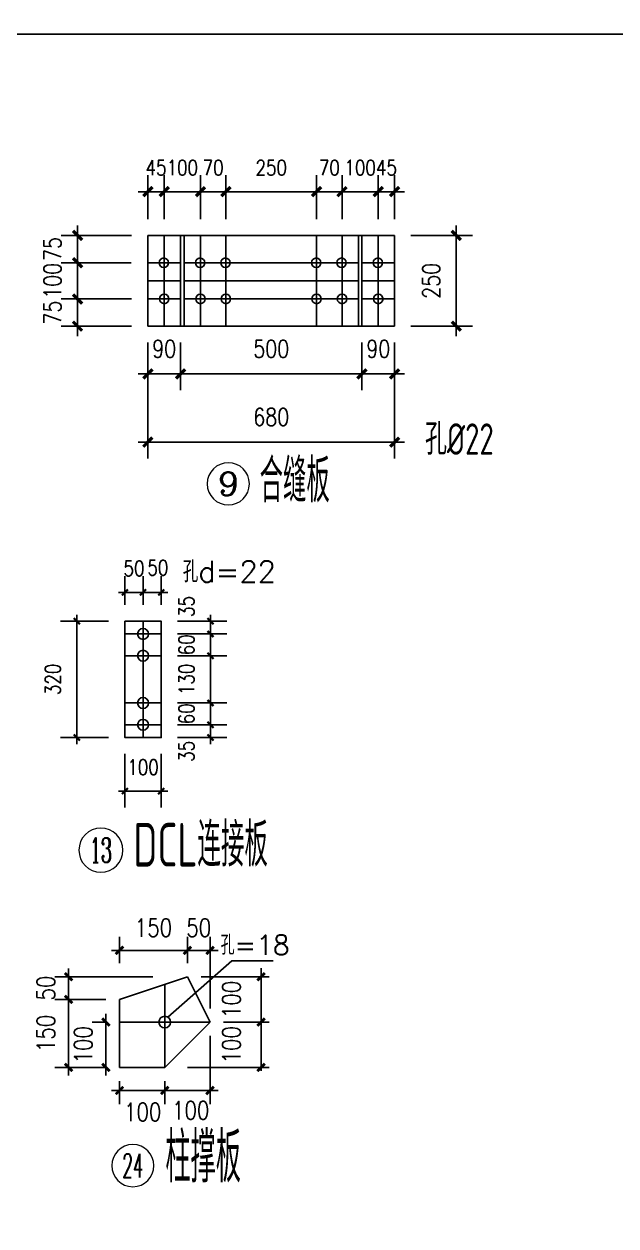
# Model space of a CAD drawing. Header units: millimetres. Extents: x 2451220 to 4527627, y -5186613 to -1639140.
# Drawn here: x 2491681 to 2494944, y -1769647 to -1763030 of the extents above; entities that cross this region are included whole.
import ezdxf
from ezdxf.enums import TextEntityAlignment as Align

# ---------------------------------------------------------------- set-up
doc = ezdxf.new("R2010")
doc.units = ezdxf.units.MM
doc.header["$LTSCALE"] = 1000
doc.header["$PDMODE"] = 34
doc.linetypes.add('CENTER', pattern=[50.8, 31.75, -6.35, 6.35, -6.35])
doc.layers.add('轴线层', color=1, linetype='CENTER', lineweight=15)
doc.layers.add('钢架', color=7, linetype='Continuous', lineweight=25)
doc.styles.add('COMPLEX', font='COMPLEX')
doc.styles.add('DIM_FONT', font='simplex.shx', dxfattribs={"width": 0.8, "bigfont": 'hztxt.shx'})
doc.styles.add('hz', font='gbenor.shx', dxfattribs={"width": 0.75, "height": 100, "bigfont": 'gbcbig.shx'})
doc.styles.get("Standard").update_dxf_attribs({"font": 'txt', "bigfont": 'gbcbig.shx'})
doc.styles.add('TSSD_Label', font='Tssdeng.shx', dxfattribs={"width": 0.7, "bigfont": 'hztxt.shx'})
doc.dimstyles.new('WGH(2)', dxfattribs={"dimscale": 1.2, "dimtxt": 100, "dimasz": 0.5, "dimexe": 75, "dimexo": 75, "dimgap": 75, "dimtad": 1, "dimdec": 0, "dimlfac": 0.5, "dimzin": 0, "dimdsep": 46, "dimtxsty": 'DIM_FONT', "dimblk1": '_DIMX', "dimblk2": '_DIMX', "dimsah": 1, "dimcen": 0.09, "dimclrd": 3, "dimclre": 3, "dimclrt": 7, "dimadec": 0, "dimazin": 0, "dimtfac": 1, "dimtdec": 0, "dimtix": 1, "dimtmove": 2, "dimatfit": 3, "dimldrblk": '_DIMX', "dimfxl": 1, "dimtolj": 1, "dimtzin": 0, "dimarcsym": 0})

# ---------------------------------------------------------------- blocks, each defined once
blk = doc.blocks.new('_DIMX')
blk.add_line((-150, 0), (150, 0))
at = {"const_width": 50}
blk.add_lwpolyline([(-70, -70), (70, 70)], dxfattribs=at)
blk = doc.blocks.new('*D2222')
at = {"color": 3, "lineweight": -2}
for p, q in [((2493633.8, -1764103.2), (2493633.8, -1763862.4)), ((2493723.8, -1764103.2), (2493723.8, -1763862.4)), ((2493633.4, -1763952.4), (2493633, -1763952.4)), ((2493723.8, -1763952.4), (2493633.8, -1763952.4)), ((2493724.1, -1763952.4), (2493724.5, -1763952.4))]:
    blk.add_line(p, q, dxfattribs=at)
at = {"layer": 'Defpoints', "color": 0}
for p in [(2493633.8, -1763952.4), (2493633.8, -1764193.2), (2493723.8, -1764193.2)]:
    blk.add_point(p, dxfattribs=at)
at = {"color": 3, "lineweight": -2, "xscale": 0.36, "yscale": 0.36, "zscale": 0.36}
blk.add_blockref('_DIMX', (2493633.8, -1763952.4), dxfattribs=at)
at = {"color": 3, "lineweight": -2, "xscale": 0.36, "yscale": 0.36, "zscale": 0.36, "rotation": 180}
blk.add_blockref('_DIMX', (2493723.8, -1763952.4), dxfattribs=at)
at = {"color": 7, "insert": (2493678.8, -1763820.4), "char_height": 84, "attachment_point": 5, "style": 'DIM_FONT'}
blk.add_mtext('\\A1;45', dxfattribs=at)
blk = doc.blocks.new('*D2223')
at = {"color": 3, "lineweight": -2}
for p, q in [((2493433.8, -1764103.2), (2493433.8, -1763862.4)), ((2493633.8, -1764013.2), (2493633.8, -1763862.4)), ((2493433.4, -1763952.4), (2493433, -1763952.4)), ((2493633.8, -1763952.4), (2493433.8, -1763952.4)), ((2493634.1, -1763952.4), (2493634.5, -1763952.4))]:
    blk.add_line(p, q, dxfattribs=at)
at = {"layer": 'Defpoints', "color": 0}
for p in [(2493433.8, -1763952.4), (2493633.8, -1764103.2), (2493433.8, -1764193.2)]:
    blk.add_point(p, dxfattribs=at)
at = {"color": 3, "lineweight": -2, "xscale": 0.36, "yscale": 0.36, "zscale": 0.36}
blk.add_blockref('_DIMX', (2493433.8, -1763952.4), dxfattribs=at)
at = {"color": 3, "lineweight": -2, "xscale": 0.36, "yscale": 0.36, "zscale": 0.36, "rotation": 180}
blk.add_blockref('_DIMX', (2493633.8, -1763952.4), dxfattribs=at)
at = {"color": 7, "insert": (2493533.8, -1763820.4), "char_height": 84, "attachment_point": 5, "style": 'DIM_FONT'}
blk.add_mtext('\\A1;100', dxfattribs=at)
blk = doc.blocks.new('*D487')
at = {"color": 3, "lineweight": -2}
for p, q in [((2492793.8, -1764103.2), (2492793.8, -1763862.4)), ((2493293.8, -1764103.2), (2493293.8, -1763862.4)), ((2493293.4, -1763952.4), (2492794.1, -1763952.4))]:
    blk.add_line(p, q, dxfattribs=at)
at = {"layer": 'Defpoints', "color": 0}
for p in [(2492793.8, -1763952.4), (2492793.8, -1764193.2), (2493293.8, -1764193.2)]:
    blk.add_point(p, dxfattribs=at)
at = {"color": 3, "lineweight": -2, "xscale": 0.36, "yscale": 0.36, "zscale": 0.36, "rotation": 180}
blk.add_blockref('_DIMX', (2492793.8, -1763952.4), dxfattribs=at)
at = {"color": 3, "lineweight": -2, "xscale": 0.36, "yscale": 0.36, "zscale": 0.36}
blk.add_blockref('_DIMX', (2493293.8, -1763952.4), dxfattribs=at)
at = {"color": 7, "insert": (2493043.8, -1763820.4), "char_height": 84, "attachment_point": 5, "style": 'DIM_FONT'}
blk.add_mtext('\\A1;250', dxfattribs=at)
blk = doc.blocks.new('*D2224')
at = {"color": 3, "lineweight": -2}
for p, q in [((2492363.8, -1764103.2), (2492363.8, -1763862.4)), ((2492453.8, -1764103.2), (2492453.8, -1763862.4)), ((2492363.4, -1763952.4), (2492363, -1763952.4)), ((2492453.8, -1763952.4), (2492363.8, -1763952.4)), ((2492454.1, -1763952.4), (2492454.5, -1763952.4))]:
    blk.add_line(p, q, dxfattribs=at)
at = {"layer": 'Defpoints', "color": 0}
for p in [(2492363.8, -1763952.4), (2492363.8, -1764193.2), (2492453.8, -1764193.2)]:
    blk.add_point(p, dxfattribs=at)
at = {"color": 3, "lineweight": -2, "xscale": 0.36, "yscale": 0.36, "zscale": 0.36}
blk.add_blockref('_DIMX', (2492363.8, -1763952.4), dxfattribs=at)
at = {"color": 3, "lineweight": -2, "xscale": 0.36, "yscale": 0.36, "zscale": 0.36, "rotation": 180}
blk.add_blockref('_DIMX', (2492453.8, -1763952.4), dxfattribs=at)
at = {"color": 7, "insert": (2492408.8, -1763820.4), "char_height": 84, "attachment_point": 5, "style": 'DIM_FONT'}
blk.add_mtext('\\A1;45', dxfattribs=at)
blk = doc.blocks.new('*D2225')
at = {"color": 3, "lineweight": -2}
for p, q in [((2493813.8, -1764193.2), (2494153.6, -1764193.2)), ((2494063.6, -1764193.6), (2494063.6, -1764692.8)), ((2493813.8, -1764693.2), (2494153.6, -1764693.2))]:
    blk.add_line(p, q, dxfattribs=at)
at = {"layer": 'Defpoints', "color": 0}
for p in [(2493723.8, -1764193.2), (2493723.8, -1764693.2), (2494063.6, -1764693.2)]:
    blk.add_point(p, dxfattribs=at)
at = {"color": 3, "lineweight": -2, "xscale": 0.36, "yscale": 0.36, "zscale": 0.36}
for p, rotation in [((2494063.6, -1764193.2), 90), ((2494063.6, -1764693.2), 270)]:
    blk.add_blockref('_DIMX', p, dxfattribs=dict(at, rotation=rotation))
at = {"color": 7, "insert": (2493925.6, -1764443.2), "char_height": 96, "attachment_point": 5, "rotation": 90, "style": 'DIM_FONT'}
blk.add_mtext('\\A1;250', dxfattribs=at)
blk = doc.blocks.new('*D488')
at = {"color": 3, "lineweight": -2}
for p, q in [((2493543.8, -1764783.2), (2493543.8, -1765045.6)), ((2493723.8, -1764783.2), (2493723.8, -1765045.6)), ((2493543.4, -1764955.6), (2493543, -1764955.6)), ((2493723.8, -1764955.6), (2493543.8, -1764955.6)), ((2493724.1, -1764955.6), (2493724.5, -1764955.6))]:
    blk.add_line(p, q, dxfattribs=at)
at = {"layer": 'Defpoints', "color": 0}
for p in [(2493543.8, -1764693.2), (2493723.8, -1764693.2), (2493543.8, -1764955.6)]:
    blk.add_point(p, dxfattribs=at)
at = {"color": 3, "lineweight": -2, "xscale": 0.36, "yscale": 0.36, "zscale": 0.36}
blk.add_blockref('_DIMX', (2493543.8, -1764955.6), dxfattribs=at)
at = {"color": 3, "lineweight": -2, "xscale": 0.36, "yscale": 0.36, "zscale": 0.36, "rotation": 180}
blk.add_blockref('_DIMX', (2493723.8, -1764955.6), dxfattribs=at)
at = {"color": 7, "insert": (2493633.8, -1764817.6), "char_height": 96, "attachment_point": 5, "style": 'DIM_FONT'}
blk.add_mtext('\\A1;90', dxfattribs=at)
blk = doc.blocks.new('*D2226')
at = {"color": 3, "lineweight": -2}
for p, q in [((2492543.8, -1764783.2), (2492543.8, -1765045.6)), ((2493543.8, -1764783.2), (2493543.8, -1765045.6)), ((2493543.4, -1764955.6), (2492544.1, -1764955.6))]:
    blk.add_line(p, q, dxfattribs=at)
at = {"layer": 'Defpoints', "color": 0}
for p in [(2492543.8, -1764693.2), (2493543.8, -1764693.2), (2492543.8, -1764955.6)]:
    blk.add_point(p, dxfattribs=at)
at = {"color": 3, "lineweight": -2, "xscale": 0.36, "yscale": 0.36, "zscale": 0.36, "rotation": 180}
blk.add_blockref('_DIMX', (2492543.8, -1764955.6), dxfattribs=at)
at = {"color": 3, "lineweight": -2, "xscale": 0.36, "yscale": 0.36, "zscale": 0.36}
blk.add_blockref('_DIMX', (2493543.8, -1764955.6), dxfattribs=at)
at = {"color": 7, "insert": (2493043.8, -1764817.6), "char_height": 96, "attachment_point": 5, "style": 'DIM_FONT'}
blk.add_mtext('\\A1;500', dxfattribs=at)
blk = doc.blocks.new('*D2227')
at = {"color": 3, "lineweight": -2}
for p, q in [((2492363.8, -1764783.2), (2492363.8, -1765045.6)), ((2492543.8, -1764783.2), (2492543.8, -1765045.6)), ((2492363.4, -1764955.6), (2492363, -1764955.6)), ((2492543.8, -1764955.6), (2492363.8, -1764955.6)), ((2492544.1, -1764955.6), (2492544.5, -1764955.6))]:
    blk.add_line(p, q, dxfattribs=at)
at = {"layer": 'Defpoints', "color": 0}
for p in [(2492363.8, -1764693.2), (2492543.8, -1764693.2), (2492363.8, -1764955.6)]:
    blk.add_point(p, dxfattribs=at)
at = {"color": 3, "lineweight": -2, "xscale": 0.36, "yscale": 0.36, "zscale": 0.36}
blk.add_blockref('_DIMX', (2492363.8, -1764955.6), dxfattribs=at)
at = {"color": 3, "lineweight": -2, "xscale": 0.36, "yscale": 0.36, "zscale": 0.36, "rotation": 180}
blk.add_blockref('_DIMX', (2492543.8, -1764955.6), dxfattribs=at)
at = {"color": 7, "insert": (2492453.8, -1764817.6), "char_height": 96, "attachment_point": 5, "style": 'DIM_FONT'}
blk.add_mtext('\\A1;90', dxfattribs=at)
blk = doc.blocks.new('*D2228')
at = {"color": 3, "lineweight": -2}
for p, q in [((2492363.8, -1764783.2), (2492363.8, -1765421.2)), ((2493723.8, -1764783.2), (2493723.8, -1765421.2)), ((2492364.1, -1765331.2), (2493723.4, -1765331.2))]:
    blk.add_line(p, q, dxfattribs=at)
at = {"layer": 'Defpoints', "color": 0}
for p in [(2492363.8, -1764693.2), (2493723.8, -1764693.2), (2493723.8, -1765331.2)]:
    blk.add_point(p, dxfattribs=at)
at = {"color": 3, "lineweight": -2, "xscale": 0.36, "yscale": 0.36, "zscale": 0.36, "rotation": 180}
blk.add_blockref('_DIMX', (2492363.8, -1765331.2), dxfattribs=at)
at = {"color": 3, "lineweight": -2, "xscale": 0.36, "yscale": 0.36, "zscale": 0.36}
blk.add_blockref('_DIMX', (2493723.8, -1765331.2), dxfattribs=at)
at = {"color": 7, "insert": (2493043.8, -1765193.2), "char_height": 96, "attachment_point": 5, "style": 'DIM_FONT'}
blk.add_mtext('\\A1;680', dxfattribs=at)
blk = doc.blocks.new('*D489')
at = {"color": 3, "lineweight": -2}
for p, q in [((2492273.8, -1764193.2), (2491886.3, -1764193.2)), ((2491976.3, -1764192.8), (2491976.3, -1764192.5)), ((2491976.3, -1764193.2), (2491976.3, -1764343.4)), ((2492271.6, -1764343.4), (2491886.3, -1764343.4)), ((2491976.3, -1764343.8), (2491976.3, -1764344.2))]:
    blk.add_line(p, q, dxfattribs=at)
at = {"layer": 'Defpoints', "color": 0}
for p in [(2492363.8, -1764193.2), (2491976.3, -1764343.4), (2492361.6, -1764343.4)]:
    blk.add_point(p, dxfattribs=at)
at = {"color": 3, "lineweight": -2, "xscale": 0.36, "yscale": 0.36, "zscale": 0.36}
for p, rotation in [((2491976.3, -1764193.2), 270), ((2491976.3, -1764343.4), 90)]:
    blk.add_blockref('_DIMX', p, dxfattribs=dict(at, rotation=rotation))
at = {"color": 7, "insert": (2491838.3, -1764268.3), "char_height": 96, "attachment_point": 5, "rotation": 90, "style": 'DIM_FONT'}
blk.add_mtext('\\A1;75', dxfattribs=at)
blk = doc.blocks.new('*D2229')
at = {"color": 3, "lineweight": -2}
for p, q in [((2492271.6, -1764343.4), (2491886.3, -1764343.4)), ((2491976.3, -1764343.1), (2491976.3, -1764342.7)), ((2491976.3, -1764343.4), (2491976.3, -1764543.2)), ((2492273.8, -1764543.2), (2491886.3, -1764543.2)), ((2491976.3, -1764543.6), (2491976.3, -1764543.9))]:
    blk.add_line(p, q, dxfattribs=at)
at = {"layer": 'Defpoints', "color": 0}
for p in [(2492361.6, -1764343.4), (2491976.3, -1764543.2), (2492363.8, -1764543.2)]:
    blk.add_point(p, dxfattribs=at)
at = {"color": 3, "lineweight": -2, "xscale": 0.36, "yscale": 0.36, "zscale": 0.36}
for p, rotation in [((2491976.3, -1764343.4), 270), ((2491976.3, -1764543.2), 90)]:
    blk.add_blockref('_DIMX', p, dxfattribs=dict(at, rotation=rotation))
at = {"color": 7, "insert": (2491838.3, -1764443.3), "char_height": 96, "attachment_point": 5, "rotation": 90, "style": 'DIM_FONT'}
blk.add_mtext('\\A1;100', dxfattribs=at)
blk = doc.blocks.new('*D2230')
at = {"color": 3, "lineweight": -2}
for p, q in [((2492273.8, -1764543.2), (2491886.3, -1764543.2)), ((2491976.3, -1764542.8), (2491976.3, -1764542.5)), ((2491976.3, -1764543.2), (2491976.3, -1764693.2)), ((2492273.8, -1764693.2), (2491886.3, -1764693.2)), ((2491976.3, -1764693.6), (2491976.3, -1764693.9))]:
    blk.add_line(p, q, dxfattribs=at)
at = {"layer": 'Defpoints', "color": 0}
for p in [(2492363.8, -1764543.2), (2491976.3, -1764693.2), (2492363.8, -1764693.2)]:
    blk.add_point(p, dxfattribs=at)
at = {"color": 3, "lineweight": -2, "xscale": 0.36, "yscale": 0.36, "zscale": 0.36}
for p, rotation in [((2491976.3, -1764543.2), 270), ((2491976.3, -1764693.2), 90)]:
    blk.add_blockref('_DIMX', p, dxfattribs=dict(at, rotation=rotation))
at = {"color": 7, "insert": (2491838.3, -1764618.2), "char_height": 96, "attachment_point": 5, "rotation": 90, "style": 'DIM_FONT'}
blk.add_mtext('\\A1;75', dxfattribs=at)
blk = doc.blocks.new('*D2231')
at = {"color": 3, "lineweight": -2}
for p, q in [((2492453.8, -1764013.2), (2492453.8, -1763862.4)), ((2492653.8, -1764103.2), (2492653.8, -1763862.4)), ((2492453.4, -1763952.4), (2492453, -1763952.4)), ((2492453.8, -1763952.4), (2492653.8, -1763952.4)), ((2492654.1, -1763952.4), (2492654.5, -1763952.4))]:
    blk.add_line(p, q, dxfattribs=at)
at = {"layer": 'Defpoints', "color": 0}
for p in [(2492653.8, -1763952.4), (2492453.8, -1764103.2), (2492653.8, -1764193.2)]:
    blk.add_point(p, dxfattribs=at)
at = {"color": 3, "lineweight": -2, "xscale": 0.36, "yscale": 0.36, "zscale": 0.36}
blk.add_blockref('_DIMX', (2492453.8, -1763952.4), dxfattribs=at)
at = {"color": 3, "lineweight": -2, "xscale": 0.36, "yscale": 0.36, "zscale": 0.36, "rotation": 180}
blk.add_blockref('_DIMX', (2492653.8, -1763952.4), dxfattribs=at)
at = {"color": 7, "insert": (2492553.8, -1763820.4), "char_height": 84, "attachment_point": 5, "style": 'DIM_FONT'}
blk.add_mtext('\\A1;100', dxfattribs=at)
blk = doc.blocks.new('*D490')
at = {"color": 3, "lineweight": -2}
for p, q in [((2492653.8, -1764103.2), (2492653.8, -1763862.4)), ((2492793.8, -1764103.2), (2492793.8, -1763862.4)), ((2492653.4, -1763952.4), (2492653, -1763952.4)), ((2492793.8, -1763952.4), (2492653.8, -1763952.4)), ((2492794.1, -1763952.4), (2492794.5, -1763952.4))]:
    blk.add_line(p, q, dxfattribs=at)
at = {"layer": 'Defpoints', "color": 0}
for p in [(2492653.8, -1763952.4), (2492653.8, -1764193.2), (2492793.8, -1764193.2)]:
    blk.add_point(p, dxfattribs=at)
at = {"color": 3, "lineweight": -2, "xscale": 0.36, "yscale": 0.36, "zscale": 0.36}
blk.add_blockref('_DIMX', (2492653.8, -1763952.4), dxfattribs=at)
at = {"color": 3, "lineweight": -2, "xscale": 0.36, "yscale": 0.36, "zscale": 0.36, "rotation": 180}
blk.add_blockref('_DIMX', (2492793.8, -1763952.4), dxfattribs=at)
at = {"color": 7, "insert": (2492723.8, -1763820.4), "char_height": 84, "attachment_point": 5, "style": 'DIM_FONT'}
blk.add_mtext('\\A1;70', dxfattribs=at)
blk = doc.blocks.new('轴线标号')
at = {"lineweight": 13}
blk.add_circle((0, 0), 0.5, dxfattribs=at)
at = {"layer": '钢架', "lineweight": 13, "style": 'COMPLEX', "width": 1.041667}
blk.add_attdef('A', text='', height=0.56, dxfattribs=at).set_placement((-0.25, -0.28), (0.25, -0.28), align=Align.FIT)
blk = doc.blocks.new('*D2238')
at = {"color": 3, "lineweight": -2}
for p, q in [((2492147.3, -1766317.5), (2491882.2, -1766317.5)), ((2491972.2, -1766317.7), (2491972.2, -1766957.2)), ((2492147.3, -1766957.5), (2491882.2, -1766957.5))]:
    blk.add_line(p, q, dxfattribs=at)
at = {"layer": 'Defpoints', "color": 0}
for p in [(2492237.3, -1766317.5), (2491972.2, -1766957.5), (2492237.3, -1766957.5)]:
    blk.add_point(p, dxfattribs=at)
at = {"color": 3, "lineweight": -2, "xscale": 0.24, "yscale": 0.24, "zscale": 0.24}
for p, rotation in [((2491972.2, -1766317.5), 90), ((2491972.2, -1766957.5), 270)]:
    blk.add_blockref('_DIMX', p, dxfattribs=dict(at, rotation=rotation))
at = {"color": 7, "insert": (2491840.2, -1766637.5), "char_height": 84, "attachment_point": 5, "rotation": 90, "style": 'DIM_FONT'}
blk.add_mtext('\\A1;320', dxfattribs=at)
blk = doc.blocks.new('*D2239')
at = {"color": 3, "lineweight": -2}
for p, q in [((2492527.3, -1766317.5), (2492798.9, -1766317.5)), ((2492708.9, -1766317.2), (2492708.9, -1766317)), ((2492708.9, -1766317.5), (2492708.9, -1766387.5)), ((2492527.3, -1766387.5), (2492798.9, -1766387.5)), ((2492708.9, -1766387.7), (2492708.9, -1766388))]:
    blk.add_line(p, q, dxfattribs=at)
at = {"layer": 'Defpoints', "color": 0}
for p in [(2492437.3, -1766317.5), (2492437.3, -1766387.5), (2492708.9, -1766387.5)]:
    blk.add_point(p, dxfattribs=at)
at = {"color": 3, "lineweight": -2, "xscale": 0.24, "yscale": 0.24, "zscale": 0.24}
for p, rotation in [((2492708.9, -1766317.5), 270), ((2492708.9, -1766387.5), 90)]:
    blk.add_blockref('_DIMX', p, dxfattribs=dict(at, rotation=rotation))
at = {"color": 7, "insert": (2492576.9, -1766236.2), "char_height": 84, "attachment_point": 5, "rotation": 90, "style": 'DIM_FONT'}
blk.add_mtext('\\A1;35', dxfattribs=at)
blk = doc.blocks.new('*D2240')
at = {"color": 3, "lineweight": -2}
for p, q in [((2492527.3, -1766387.5), (2492798.9, -1766387.5)), ((2492708.9, -1766387.2), (2492708.9, -1766387)), ((2492708.9, -1766387.5), (2492708.9, -1766507.5)), ((2492527.3, -1766507.5), (2492798.9, -1766507.5)), ((2492708.9, -1766507.7), (2492708.9, -1766508))]:
    blk.add_line(p, q, dxfattribs=at)
at = {"layer": 'Defpoints', "color": 0}
for p in [(2492437.3, -1766387.5), (2492437.3, -1766507.5), (2492708.9, -1766507.5)]:
    blk.add_point(p, dxfattribs=at)
at = {"color": 3, "lineweight": -2, "xscale": 0.24, "yscale": 0.24, "zscale": 0.24}
for p, rotation in [((2492708.9, -1766387.5), 270), ((2492708.9, -1766507.5), 90)]:
    blk.add_blockref('_DIMX', p, dxfattribs=dict(at, rotation=rotation))
at = {"color": 7, "insert": (2492576.9, -1766447.5), "char_height": 84, "attachment_point": 5, "rotation": 90, "style": 'DIM_FONT'}
blk.add_mtext('\\A1;60', dxfattribs=at)
blk = doc.blocks.new('*D2241')
at = {"color": 3, "lineweight": -2}
for p, q in [((2492527.3, -1766507.5), (2492798.9, -1766507.5)), ((2492708.9, -1766507.2), (2492708.9, -1766507)), ((2492708.9, -1766507.5), (2492708.9, -1766767.5)), ((2492527.3, -1766767.5), (2492798.9, -1766767.5)), ((2492708.9, -1766767.7), (2492708.9, -1766768))]:
    blk.add_line(p, q, dxfattribs=at)
at = {"layer": 'Defpoints', "color": 0}
for p in [(2492437.3, -1766507.5), (2492437.3, -1766767.5), (2492708.9, -1766767.5)]:
    blk.add_point(p, dxfattribs=at)
at = {"color": 3, "lineweight": -2, "xscale": 0.24, "yscale": 0.24, "zscale": 0.24}
for p, rotation in [((2492708.9, -1766507.5), 270), ((2492708.9, -1766767.5), 90)]:
    blk.add_blockref('_DIMX', p, dxfattribs=dict(at, rotation=rotation))
at = {"color": 7, "insert": (2492576.9, -1766637.5), "char_height": 84, "attachment_point": 5, "rotation": 90, "style": 'DIM_FONT'}
blk.add_mtext('\\A1;130', dxfattribs=at)
blk = doc.blocks.new('*D2242')
at = {"color": 3, "lineweight": -2}
for p, q in [((2492527.3, -1766767.5), (2492798.9, -1766767.5)), ((2492708.9, -1766767.2), (2492708.9, -1766767)), ((2492708.9, -1766767.5), (2492708.9, -1766887.5)), ((2492527.3, -1766887.5), (2492798.9, -1766887.5)), ((2492708.9, -1766887.7), (2492708.9, -1766888))]:
    blk.add_line(p, q, dxfattribs=at)
at = {"layer": 'Defpoints', "color": 0}
for p in [(2492437.3, -1766767.5), (2492437.3, -1766887.5), (2492708.9, -1766887.5)]:
    blk.add_point(p, dxfattribs=at)
at = {"color": 3, "lineweight": -2, "xscale": 0.24, "yscale": 0.24, "zscale": 0.24}
for p, rotation in [((2492708.9, -1766767.5), 270), ((2492708.9, -1766887.5), 90)]:
    blk.add_blockref('_DIMX', p, dxfattribs=dict(at, rotation=rotation))
at = {"color": 7, "insert": (2492576.9, -1766827.5), "char_height": 84, "attachment_point": 5, "rotation": 90, "style": 'DIM_FONT'}
blk.add_mtext('\\A1;60', dxfattribs=at)
blk = doc.blocks.new('*D2243')
at = {"color": 3, "lineweight": -2}
for p, q in [((2492527.3, -1766887.5), (2492798.9, -1766887.5)), ((2492708.9, -1766887.2), (2492708.9, -1766887)), ((2492708.9, -1766887.5), (2492708.9, -1766957.5)), ((2492527.3, -1766957.5), (2492798.9, -1766957.5)), ((2492708.9, -1766957.7), (2492708.9, -1766958))]:
    blk.add_line(p, q, dxfattribs=at)
at = {"layer": 'Defpoints', "color": 0}
for p in [(2492437.3, -1766887.5), (2492437.3, -1766957.5), (2492708.9, -1766957.5)]:
    blk.add_point(p, dxfattribs=at)
at = {"color": 3, "lineweight": -2, "xscale": 0.24, "yscale": 0.24, "zscale": 0.24}
for p, rotation in [((2492708.9, -1766887.5), 270), ((2492708.9, -1766957.5), 90)]:
    blk.add_blockref('_DIMX', p, dxfattribs=dict(at, rotation=rotation))
at = {"color": 7, "insert": (2492576.9, -1767033.8), "char_height": 84, "attachment_point": 5, "rotation": 90, "style": 'DIM_FONT'}
blk.add_mtext('\\A1;35', dxfattribs=at)
blk = doc.blocks.new('*D2244')
at = {"color": 3, "lineweight": -2}
for p, q in [((2492237.3, -1766227.5), (2492237.3, -1766068.6)), ((2492337.3, -1766227.5), (2492337.3, -1766068.6)), ((2492237, -1766158.6), (2492236.8, -1766158.6)), ((2492237.3, -1766158.6), (2492337.3, -1766158.6)), ((2492337.5, -1766158.6), (2492337.7, -1766158.6))]:
    blk.add_line(p, q, dxfattribs=at)
at = {"layer": 'Defpoints', "color": 0}
for p in [(2492337.3, -1766158.6), (2492237.3, -1766317.5), (2492337.3, -1766317.5)]:
    blk.add_point(p, dxfattribs=at)
at = {"color": 3, "lineweight": -2, "xscale": 0.24, "yscale": 0.24, "zscale": 0.24}
blk.add_blockref('_DIMX', (2492237.3, -1766158.6), dxfattribs=at)
at = {"color": 3, "lineweight": -2, "xscale": 0.24, "yscale": 0.24, "zscale": 0.24, "rotation": 180}
blk.add_blockref('_DIMX', (2492337.3, -1766158.6), dxfattribs=at)
at = {"color": 7, "insert": (2492287.3, -1766026.6), "char_height": 84, "attachment_point": 5, "style": 'DIM_FONT'}
blk.add_mtext('\\A1;50', dxfattribs=at)
blk = doc.blocks.new('*D2245')
at = {"color": 3, "lineweight": -2}
for p, q in [((2492337.3, -1766227.5), (2492337.3, -1766068.6)), ((2492437.3, -1766227.5), (2492437.3, -1766068.6)), ((2492337, -1766158.6), (2492336.8, -1766158.6)), ((2492337.3, -1766158.6), (2492437.3, -1766158.6)), ((2492437.5, -1766158.6), (2492437.7, -1766158.6))]:
    blk.add_line(p, q, dxfattribs=at)
at = {"layer": 'Defpoints', "color": 0}
for p in [(2492437.3, -1766158.6), (2492337.3, -1766317.5), (2492437.3, -1766317.5)]:
    blk.add_point(p, dxfattribs=at)
at = {"color": 3, "lineweight": -2, "xscale": 0.24, "yscale": 0.24, "zscale": 0.24}
blk.add_blockref('_DIMX', (2492337.3, -1766158.6), dxfattribs=at)
at = {"color": 3, "lineweight": -2, "xscale": 0.24, "yscale": 0.24, "zscale": 0.24, "rotation": 180}
blk.add_blockref('_DIMX', (2492437.3, -1766158.6), dxfattribs=at)
at = {"color": 7, "insert": (2492419.1, -1766022.7), "char_height": 84, "attachment_point": 5, "style": 'DIM_FONT'}
blk.add_mtext('\\A1;50', dxfattribs=at)
blk = doc.blocks.new('*D2246')
at = {"color": 3, "lineweight": -2}
for p, q in [((2492237.3, -1767047.5), (2492237.3, -1767342.7)), ((2492437.3, -1767047.5), (2492437.3, -1767342.7)), ((2492237, -1767252.7), (2492236.8, -1767252.7)), ((2492237.3, -1767252.7), (2492437.3, -1767252.7)), ((2492437.5, -1767252.7), (2492437.7, -1767252.7))]:
    blk.add_line(p, q, dxfattribs=at)
at = {"layer": 'Defpoints', "color": 0}
for p in [(2492237.3, -1766957.5), (2492437.3, -1766957.5), (2492437.3, -1767252.7)]:
    blk.add_point(p, dxfattribs=at)
at = {"color": 3, "lineweight": -2, "xscale": 0.24, "yscale": 0.24, "zscale": 0.24}
blk.add_blockref('_DIMX', (2492237.3, -1767252.7), dxfattribs=at)
at = {"color": 3, "lineweight": -2, "xscale": 0.24, "yscale": 0.24, "zscale": 0.24, "rotation": 180}
blk.add_blockref('_DIMX', (2492437.3, -1767252.7), dxfattribs=at)
at = {"color": 7, "insert": (2492337.3, -1767120.7), "char_height": 84, "attachment_point": 5, "style": 'DIM_FONT'}
blk.add_mtext('\\A1;100', dxfattribs=at)
blk = doc.blocks.new('*D491')
at = {"color": 3, "lineweight": -2}
for p, q in [((2493293.8, -1764103.2), (2493293.8, -1763862.4)), ((2493433.8, -1764103.2), (2493433.8, -1763862.4)), ((2493293.4, -1763952.4), (2493293, -1763952.4)), ((2493293.8, -1763952.4), (2493433.8, -1763952.4)), ((2493434.1, -1763952.4), (2493434.5, -1763952.4))]:
    blk.add_line(p, q, dxfattribs=at)
at = {"layer": 'Defpoints', "color": 0}
for p in [(2493433.8, -1763952.4), (2493293.8, -1764193.2), (2493433.8, -1764193.2)]:
    blk.add_point(p, dxfattribs=at)
at = {"color": 3, "lineweight": -2, "xscale": 0.36, "yscale": 0.36, "zscale": 0.36}
blk.add_blockref('_DIMX', (2493293.8, -1763952.4), dxfattribs=at)
at = {"color": 3, "lineweight": -2, "xscale": 0.36, "yscale": 0.36, "zscale": 0.36, "rotation": 180}
blk.add_blockref('_DIMX', (2493433.8, -1763952.4), dxfattribs=at)
at = {"color": 7, "insert": (2493363.8, -1763820.4), "char_height": 84, "attachment_point": 5, "style": 'DIM_FONT'}
blk.add_mtext('\\A1;70', dxfattribs=at)

msp = doc.modelspace()

# ---------------------------------------------------------------- linework, layer by layer
for p, q in [((2493723.8, -1764193.2), (2492363.8, -1764193.2)), ((2492363.8, -1764193.2), (2492363.8, -1764693.2)), ((2492453.8, -1764193.2), (2492453.8, -1764693.2)), ((2492543.8, -1764193.2), (2492543.8, -1764693.2)), ((2492563.8, -1764193.2), (2492563.8, -1764693.2)), ((2492653.8, -1764193.2), (2492653.8, -1764693.2)), ((2492793.8, -1764193.2), (2492793.8, -1764693.2)), ((2493293.8, -1764193.2), (2493293.8, -1764693.2)), ((2493433.8, -1764193.2), (2493433.8, -1764693.2)), ((2493523.8, -1764193.2), (2493523.8, -1764693.2)), ((2493543.8, -1764193.2), (2493543.8, -1764693.2)), ((2493633.8, -1764193.2), (2493633.8, -1764693.2)), ((2493723.8, -1764193.2), (2493723.8, -1764693.2)), ((2492541.6, -1764343.4), (2492361.6, -1764343.4)), ((2493521.6, -1764343.4), (2492561.6, -1764343.4)), ((2493721.6, -1764343.4), (2493541.6, -1764343.4)), ((2492543.8, -1764443.2), (2492363.8, -1764443.2)), ((2493523.8, -1764443.2), (2492563.8, -1764443.2)), ((2493723.8, -1764443.2), (2493543.8, -1764443.2)), ((2492543.8, -1764543.2), (2492363.8, -1764543.2)), ((2493523.8, -1764543.2), (2492563.8, -1764543.2)), ((2493723.8, -1764543.2), (2493543.8, -1764543.2)), ((2493723.8, -1764693.2), (2492363.8, -1764693.2)), ((2492237.3, -1766317.5), (2492437.3, -1766317.5)), ((2492337.3, -1766317.5), (2492337.3, -1766957.5)), ((2492237.3, -1766387.5), (2492237.3, -1766887.5)), ((2492237.3, -1766387.5), (2492437.3, -1766387.5)), ((2492237.3, -1766387.5), (2492437.3, -1766387.5)), ((2492437.3, -1766387.5), (2492437.3, -1766887.5)), ((2492237.3, -1766507.5), (2492437.3, -1766507.5)), ((2492237.3, -1766767.5), (2492437.3, -1766767.5)), ((2492237.3, -1766887.5), (2492437.3, -1766887.5)), ((2492237.3, -1766957.5), (2492437.3, -1766957.5)), ((2492826.9, -1768186.4), (2492473.5, -1768496.4)), ((2492826.9, -1768186.4), (2493054.8, -1768186.4)), ((2492207.4, -1768399.5), (2492581.8, -1768274.7)), ((2492581.8, -1768274.7), (2492706.6, -1768524.3)), ((2492457, -1768316.3), (2492457, -1768773.9)), ((2492457, -1768316.3), (2492457, -1768773.9)), ((2492207.4, -1768773.9), (2492207.4, -1768399.5)), ((2492207.4, -1768524.3), (2492706.6, -1768524.3)), ((2492706.6, -1768524.3), (2492457, -1768773.9)), ((2492207.4, -1768773.9), (2492457, -1768773.9))]:
    msp.add_line(p, q)
at = {"color": 3}
for p, q in [((2492207.4, -1768199.8), (2492207.4, -1768054.8)), ((2492581.8, -1768199.8), (2492581.8, -1768054.8)), ((2492581.8, -1768199.8), (2492581.8, -1768054.8)), ((2492706.6, -1768449.4), (2492706.6, -1768054.8)), ((2492207.7, -1768129.7), (2492581.5, -1768129.7)), ((2492581.5, -1768129.7), (2492581.2, -1768129.7)), ((2492581.8, -1768129.7), (2492706.6, -1768129.7)), ((2492706.9, -1768129.7), (2492707.2, -1768129.7)), ((2492988.1, -1768600.7), (2492988.1, -1768226.9)), ((2492390.7, -1768274.7), (2491851.9, -1768274.7)), ((2491926.8, -1768399.5), (2491926.8, -1768274.7)), ((2492656.7, -1768274.7), (2493024.2, -1768274.7)), ((2492132.5, -1768399.5), (2491851.9, -1768399.5)), ((2492132.5, -1768399.5), (2491851.9, -1768399.5)), ((2491926.8, -1768773.6), (2491926.8, -1768399.8)), ((2491926.8, -1768399.8), (2491926.8, -1768400.1)), ((2492988.1, -1768792), (2492988.1, -1768418.2)), ((2492132.5, -1768524.3), (2492057.6, -1768524.3)), ((2492132.5, -1768524), (2492132.5, -1768523.7)), ((2492132.5, -1768773.9), (2492132.5, -1768524.3)), ((2492781.5, -1768524.3), (2493024.2, -1768524.3)), ((2492781.5, -1768524.3), (2493024.2, -1768524.3)), ((2492706.6, -1768599.2), (2492706.6, -1768975.5)), ((2492132.5, -1768773.9), (2491851.9, -1768773.9)), ((2492132.5, -1768773.9), (2492057.6, -1768773.9)), ((2492132.5, -1768774.2), (2492132.5, -1768774.5)), ((2492581.8, -1768773.9), (2493024.2, -1768773.9)), ((2492207.4, -1768848.8), (2492207.4, -1768975.5)), ((2492207.7, -1768900.7), (2492456.7, -1768900.7)), ((2492457, -1768848.8), (2492457, -1768975.5)), ((2492457, -1768848.8), (2492457, -1768975.5)), ((2492457.3, -1768900.7), (2492706.3, -1768900.7))]:
    msp.add_line(p, q, dxfattribs=at)
for points in [[(2499972, -1763085.3), (2483552.7, -1763085.3), (2483552.7, -1750128.4), (2499972, -1750128.4)], [(2499972, -1776042.3), (2483552.7, -1776042.3), (2483552.7, -1763085.3), (2499972, -1763085.3)], [(2492237.3, -1766317.5), (2492437.3, -1766317.5), (2492437.3, -1766957.5), (2492237.3, -1766957.5)]]:
    msp.add_lwpolyline(points, close=True)
for centre, radius in [((2492451.6, -1764343.4), 26), ((2492651.6, -1764343.4), 26), ((2492791.6, -1764343.4), 26), ((2493291.6, -1764343.4), 26), ((2493431.6, -1764343.4), 26), ((2493631.6, -1764343.4), 26), ((2492453.8, -1764543.2), 26), ((2492653.8, -1764543.2), 26), ((2492793.8, -1764543.2), 26), ((2493293.8, -1764543.2), 26), ((2493433.8, -1764543.2), 26), ((2493633.8, -1764543.2), 26), ((2492337.3, -1766387.5), 30), ((2492337.3, -1766507.5), 30), ((2492337.3, -1766767.5), 30), ((2492337.3, -1766887.5), 30), ((2492457, -1768524.3), 32.4)]:
    msp.add_circle(centre, radius)

# ---------------------------------------------------------------- block references
ref = msp.add_blockref('轴线标号', (2492806.9, -1765560.9), dxfattribs=dict(xscale=-232.4988107294776, yscale=232.4988107294776, zscale=232.4988107293054))
ref.add_attrib('A', '9', dxfattribs={"layer": '钢架', "lineweight": 13, "height": 130.2, "style": 'COMPLEX', "width": 1.339286}).set_placement((2492748.8, -1765626), (2492865, -1765626), align=Align.FIT)
ref = msp.add_blockref('轴线标号', (2492104.8, -1767577.8), dxfattribs=dict(xscale=-242.1862611761317, yscale=242.1862611765973, zscale=242.1862611763598))
ref.add_attrib('A', '13', dxfattribs={"layer": '钢架', "lineweight": 13, "height": 135.62, "style": 'COMPLEX', "width": 0.646552}).set_placement((2492044.3, -1767645.6), (2492165.4, -1767645.6), align=Align.FIT)
at = {"color": 3, "xscale": 0.299519999884069, "yscale": 0.299519999884069, "zscale": 0.29952}
for p, rotation in [((2492207.4, -1768129.7), 180), ((2492706.6, -1768129.7), 180), ((2491926.8, -1768274.7), 270), ((2491926.8, -1768399.5), 90), ((2491926.8, -1768399.5), 90), ((2492132.5, -1768524.3), 270), ((2491926.8, -1768773.9), 270), ((2492132.5, -1768773.9), 90), ((2492207.4, -1768900.7), 180), ((2492457, -1768900.7), 180)]:
    msp.add_blockref('_DIMX', p, dxfattribs=dict(at, rotation=rotation))
for p in [(2492581.8, -1768129.7), (2492581.8, -1768129.7), (2492988.1, -1768274.7), (2492988.1, -1768524.3), (2492988.1, -1768773.9), (2492457, -1768900.7), (2492706.6, -1768900.7)]:
    msp.add_blockref('_DIMX', p, dxfattribs=at)
ref = msp.add_blockref('轴线标号', (2492280.9, -1769314.5), dxfattribs=dict(xscale=-232.0951669607311, yscale=232.0951669607311, zscale=232.0951669606781))
ref.add_attrib('A', '24', dxfattribs={"layer": '钢架', "lineweight": 13, "height": 129.97, "style": 'COMPLEX', "width": 0.520833}).set_placement((2492222.9, -1769379.5), (2492338.9, -1769379.5), align=Align.FIT)

# ---------------------------------------------------------------- texts
at = {"color": 0, "style": 'TSSD_Label', "width": 0.7}
msp.add_text('孔%%C22', height=173.11, dxfattribs=at).set_placement((2494270.2, -1765452.9), align=Align.BOTTOM_RIGHT)
at = {"style": 'hz', "width": 0.7}
msp.add_text('柱撑板', height=276, dxfattribs=at).set_placement((2492459.9, -1769406.9))
at = {"insert": (2492284, -1767427.9), "char_height": 240, "width": 983.576, "attachment_point": 1, "style": 'hz'}
msp.add_mtext('DCL连接板', dxfattribs=at)
at = {"color": 7, "char_height": 99.84, "attachment_point": 5, "style": 'DIM_FONT'}
for s, insert in [('\\A1;150', (2492394.6, -1768004.9)), ('\\A1;50', (2492644.2, -1768004.9)), ('\\A1;100', (2492335.4, -1769019.3)), ('\\A1;100', (2492599.8, -1769010.3))]:
    msp.add_mtext(s, dxfattribs=dict(at, insert=insert))
at = {"color": 7, "char_height": 99.84, "attachment_point": 5, "rotation": 90, "style": 'DIM_FONT'}
for s, insert in [('\\A1;50', (2491802, -1768337.1)), ('\\A1;100', (2492824.5, -1768399.5)), ('\\A1;150', (2491802, -1768586.7)), ('\\A1;100', (2492007.7, -1768649.1)), ('\\A1;100', (2492824.5, -1768649.1))]:
    msp.add_mtext(s, dxfattribs=dict(at, insert=insert))
at = {"layer": '轴线层', "color": 4, "lineweight": -3}
msp.add_text('孔=18', height=107.02, dxfattribs=at).set_placement((2492764.8, -1768153.2))
at = {"layer": '轴线层', "color": 0, "linetype": 'ByBlock', "insert": (2492556.7, -1765985.4), "char_height": 117.6, "attachment_point": 1}
msp.add_mtext_dynamic_manual_height_columns('孔d=22', width=1506.743, gutter_width=12.5, heights=[336], dxfattribs=at).dxf.set("width", 1446.473)
at = {"layer": '钢架', "lineweight": 13, "insert": (2492979.6, -1765423.8), "char_height": 238.88, "width": 978.981, "attachment_point": 1, "style": 'hz'}
msp.add_mtext('合缝板', dxfattribs=at)

# ---------------------------------------------------------------- dimensions: what is measured, and where the dimension line sits
for base, p1, p2, override, picture, middle in [((2492363.8, -1763952.4), (2492453.8, -1764193.2), (2492363.8, -1764193.2), {"dimtxt": 70, "dimasz": 0.3}, '*D2224', (2492408.8, -1763820.4)), ((2492653.8, -1763952.4), (2492793.8, -1764193.2), (2492653.8, -1764193.2), {"dimtxt": 70, "dimasz": 0.3}, '*D490', (2492723.8, -1763820.4)), ((2492793.8, -1763952.4), (2493293.8, -1764193.2), (2492793.8, -1764193.2), {"dimtxt": 70, "dimasz": 0.3}, '*D487', (2493043.8, -1763820.4)), ((2493433.8, -1763952.4), (2493633.8, -1764103.2), (2493433.8, -1764193.2), {"dimtxt": 70, "dimasz": 0.3}, '*D2223', (2493533.8, -1763820.4)), ((2493633.8, -1763952.4), (2493723.8, -1764193.2), (2493633.8, -1764193.2), {"dimtxt": 70, "dimasz": 0.3}, '*D2222', (2493678.8, -1763820.4)), ((2492363.8, -1764955.6), (2492543.8, -1764693.2), (2492363.8, -1764693.2), {"dimtxt": 80, "dimasz": 0.3}, '*D2227', (2492453.8, -1764817.6)), ((2493723.8, -1765331.2), (2492363.8, -1764693.2), (2493723.8, -1764693.2), {"dimtxt": 80, "dimasz": 0.3}, '*D2228', (2493043.8, -1765193.2)), ((2492543.8, -1764955.6), (2493543.8, -1764693.2), (2492543.8, -1764693.2), {"dimtxt": 80, "dimasz": 0.3}, '*D2226', (2493043.8, -1764817.6)), ((2493543.8, -1764955.6), (2493723.8, -1764693.2), (2493543.8, -1764693.2), {"dimtxt": 80, "dimasz": 0.3}, '*D488', (2493633.8, -1764817.6)), ((2492337.3, -1766158.6), (2492237.3, -1766317.5), (2492337.3, -1766317.5), {"dimtxt": 70, "dimasz": 0.2}, '*D2244', (2492287.3, -1766026.6)), ((2492437.3, -1767252.7), (2492237.3, -1766957.5), (2492437.3, -1766957.5), {"dimtxt": 70, "dimasz": 0.2}, '*D2246', (2492337.3, -1767120.7))]:
    dim = msp.add_linear_dim(base=base, p1=p1, p2=p2, dimstyle='WGH(2)', override=override)
    dim.commit()
    dim.dimension.update_dxf_attribs({"geometry": picture, "text_midpoint": middle})
for base, p1, p2, angle, override, picture, middle in [((2492653.8, -1763952.4), (2492453.8, -1764103.2), (2492653.8, -1764193.2), 180, {"dimtxt": 70, "dimasz": 0.3}, '*D2231', (2492553.8, -1763820.4)), ((2493433.8, -1763952.4), (2493293.8, -1764193.2), (2493433.8, -1764193.2), 180, {"dimtxt": 70, "dimasz": 0.3}, '*D491', (2493363.8, -1763820.4)), ((2491976.3, -1764343.4), (2492363.8, -1764193.2), (2492361.6, -1764343.4), 270, {"dimtxt": 80, "dimasz": 0.3}, '*D489', (2491838.3, -1764268.3)), ((2494063.6, -1764693.2), (2493723.8, -1764193.2), (2493723.8, -1764693.2), 270, {"dimtxt": 80, "dimasz": 0.3}, '*D2225', (2493925.6, -1764443.2)), ((2491976.3, -1764543.2), (2492361.6, -1764343.4), (2492363.8, -1764543.2), 270, {"dimtxt": 80, "dimasz": 0.3}, '*D2229', (2491838.3, -1764443.3)), ((2491976.3, -1764693.2), (2492363.8, -1764543.2), (2492363.8, -1764693.2), 270, {"dimtxt": 80, "dimasz": 0.3}, '*D2230', (2491838.3, -1764618.2)), ((2491972.2, -1766957.5), (2492237.3, -1766317.5), (2492237.3, -1766957.5), 90, {"dimtxt": 70, "dimasz": 0.2}, '*D2238', (2491840.2, -1766637.5)), ((2492708.9, -1766507.5), (2492437.3, -1766387.5), (2492437.3, -1766507.5), 90, {"dimtxt": 70, "dimasz": 0.2}, '*D2240', (2492576.9, -1766447.5)), ((2492708.9, -1766767.5), (2492437.3, -1766507.5), (2492437.3, -1766767.5), 90, {"dimtxt": 70, "dimasz": 0.2}, '*D2241', (2492576.9, -1766637.5)), ((2492708.9, -1766887.5), (2492437.3, -1766767.5), (2492437.3, -1766887.5), 90, {"dimtxt": 70, "dimasz": 0.2}, '*D2242', (2492576.9, -1766827.5))]:
    dim = msp.add_linear_dim(base=base, p1=p1, p2=p2, angle=angle, dimstyle='WGH(2)', override=override)
    dim.commit()
    dim.dimension.update_dxf_attribs({"geometry": picture, "text_midpoint": middle})
dim = msp.add_linear_dim(base=(2492437.3, -1766158.6), p1=(2492337.3, -1766317.5), p2=(2492437.3, -1766317.5), dimstyle='WGH(2)', override={"dimtxt": 70, "dimasz": 0.2})
dim.commit()
dim.dimension.update_dxf_attribs({"geometry": '*D2245', "text_midpoint": (2492419.1, -1766022.7), "dimtype": 160})
for base, p1, p2, picture, middle in [((2492708.9, -1766387.5), (2492437.3, -1766317.5), (2492437.3, -1766387.5), '*D2239', (2492576.9, -1766236.2)), ((2492708.9, -1766957.5), (2492437.3, -1766887.5), (2492437.3, -1766957.5), '*D2243', (2492576.9, -1767033.8))]:
    dim = msp.add_linear_dim(base=base, p1=p1, p2=p2, angle=90, dimstyle='WGH(2)', override={"dimtxt": 70, "dimasz": 0.2})
    dim.commit()
    dim.dimension.update_dxf_attribs({"geometry": picture, "text_midpoint": middle, "dimtype": 160})

doc.saveas('drawing.dxf')
